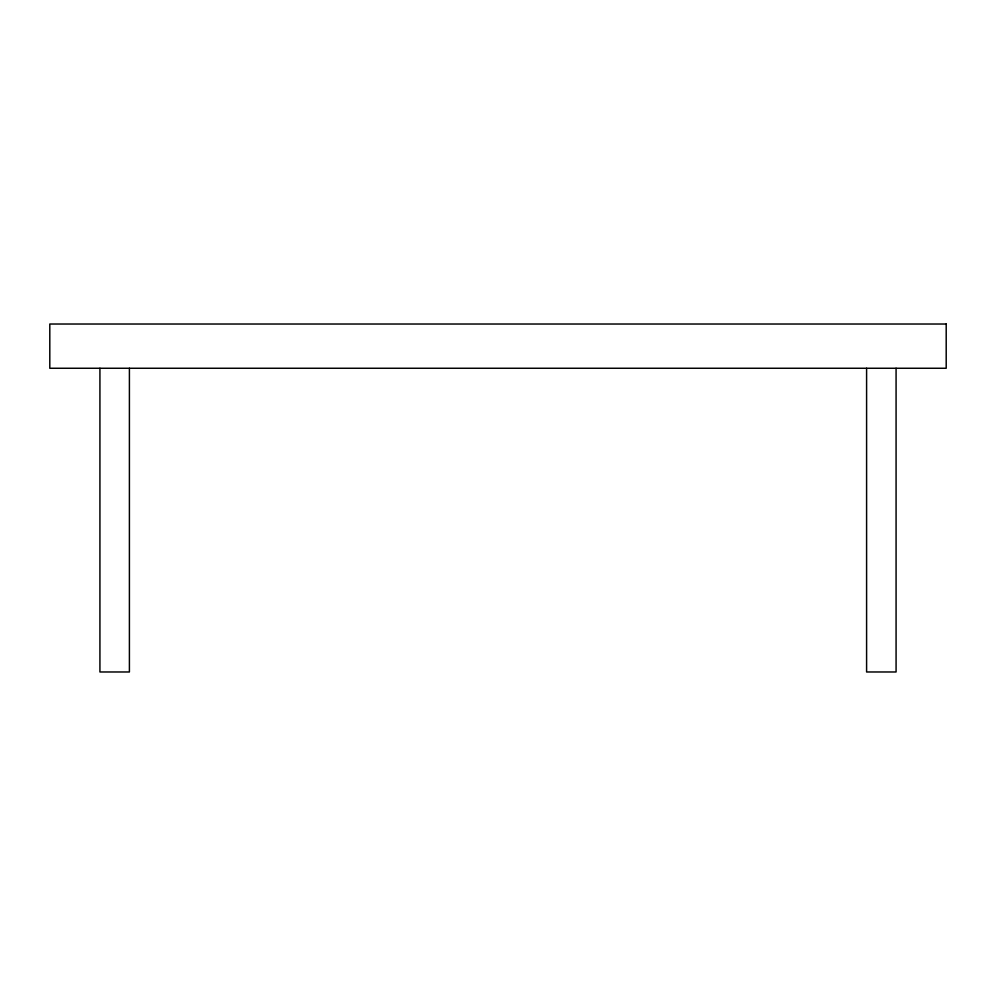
<?xml version="1.0" encoding="UTF-8"?>
<svg xmlns="http://www.w3.org/2000/svg" width="996" height="996" viewBox="0 0 996 996"><rect width="100%" height="100%" fill="white"/><g stroke="black" fill="none" stroke-linecap="round" stroke-linejoin="round"><path stroke-width="1.49" d="M896.076 368.259L896.076 671.976L866.595 671.976L866.595 368.259M129.405 368.259L129.405 671.976L99.924 671.976L99.924 368.259M946.2 324.024L49.8 324.024L49.8 368.259L946.2 368.259L946.2 324.024"/></g></svg>
